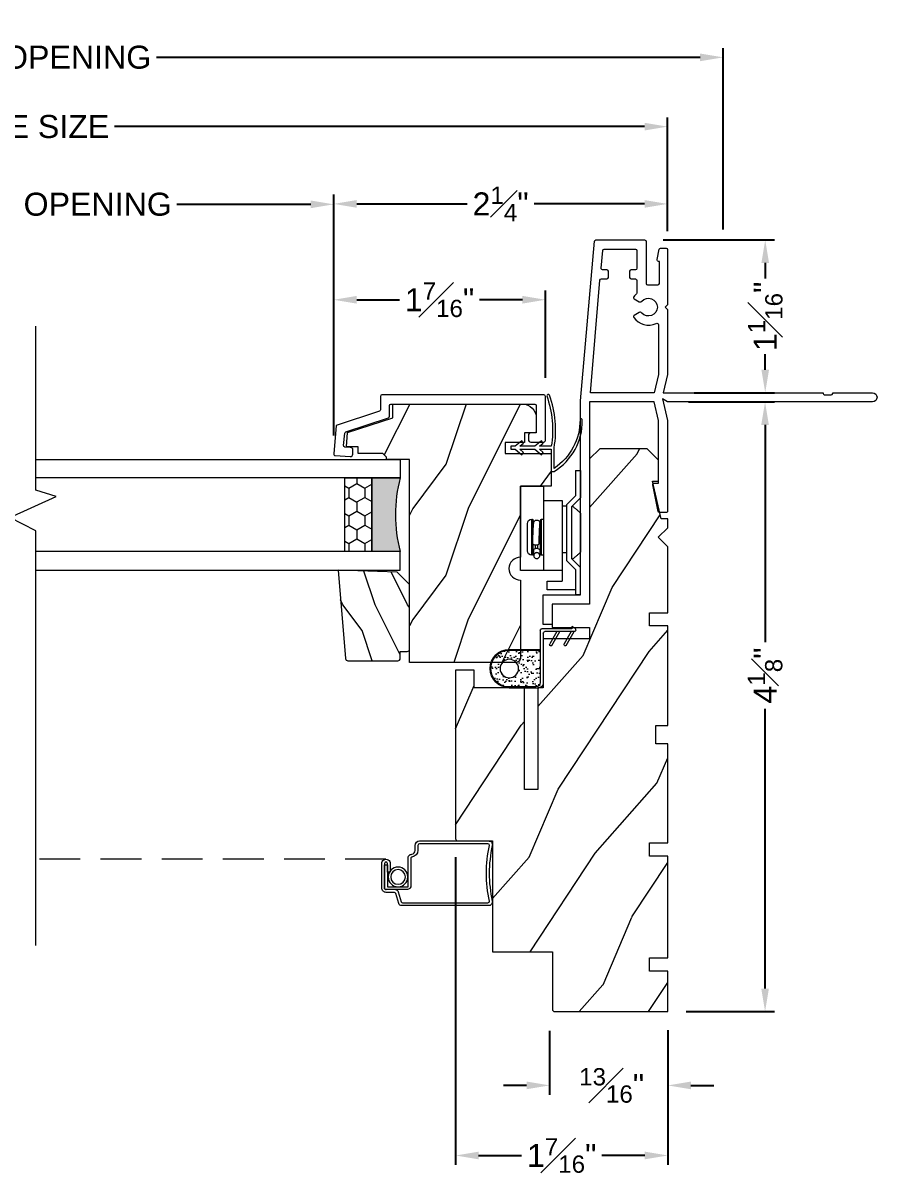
# Model space of a CAD drawing. Extents: x 73.7 to 85.4, y 3 to 19.6.
# Drawn here: x 79.63 to 85.42, y 3 to 10.79 of the extents above; entities that cross this region are included whole.
import ezdxf

# ---------------------------------------------------------------- set-up
doc = ezdxf.new("R2010")
doc.units = 0
doc.header["$MEASUREMENT"] = 0
doc.linetypes.add('DASHED', pattern=[0.4144736842105268, 0.2763157894736845, -0.1381578947368423])
doc.layers.get('0').update_dxf_attribs({"linetype": 'CONTINUOUS'})
doc.layers.get('DEFPOINTS').update_dxf_attribs({"linetype": 'CONTINUOUS'})
doc.layers.add('DIM', color=7, linetype='CONTINUOUS', lineweight=13)
doc.layers.add('PRODUCTS', color=7, linetype='CONTINUOUS', lineweight=13)
doc.styles.get("Standard").update_dxf_attribs({"font": 'arial.ttf'})
doc.dimstyles.get("Standard").update_dxf_attribs({"dimscale": 0, "dimtxt": 0.156, "dimasz": 0.156, "dimexe": 0.063, "dimexo": 0.125, "dimgap": 0.05, "dimtad": 0, "dimdec": 4, "dimzin": 0, "dimdsep": 46, "dimlunit": 4, "dimtxsty": 'Standard', "dimcen": 0.09, "dimclrd": 256, "dimclre": 256, "dimclrt": 256, "dimadec": 0, "dimazin": 0, "dimtfac": 0.75, "dimtdec": 4, "dimtix": 1, "dimtofl": 0, "dimtmove": 0, "dimatfit": 1, "dimfxl": 1, "dimfrac": 1, "dimtolj": 1, "dimtzin": 5, "dimarcsym": 0})

# ---------------------------------------------------------------- blocks, each defined once
blk = doc.blocks.new('*D21')
at = {"layer": 'DEFPOINTS', "color": 0, "ltscale": 2, "transparency": 16777216}
for p in [(75.12571604036548, 10.08837962619463), (75.12571604036548, 9.255973977716149), (84.00089860028625, 9.255973977716142)]:
    blk.add_point(p, dxfattribs=at)
at = {"layer": 'DIM', "lineweight": -2, "ltscale": 2, "transparency": 16777216}
for p, q in [((75.12571604036548, 9.380973977716149), (75.12571604036548, 10.15137962619463)), ((84.00089860028625, 9.380973977716142), (84.00089860028625, 10.15137962619463)), ((75.28171604036548, 10.08837962619463), (78.87424879895379, 10.08837962619463)), ((83.84489860028624, 10.08837962619463), (80.25236339649813, 10.08837962619463))]:
    blk.add_line(p, q, dxfattribs=at)
at = {"layer": 'DIM', "ltscale": 2, "transparency": 16777216}
for points in [[(75.28171604036548, 10.11437962619463), (75.28171604036548, 10.06237962619463), (75.12571604036548, 10.08837962619463)], [(83.84489860028624, 10.11437962619463), (83.84489860028624, 10.06237962619463), (84.00089860028625, 10.08837962619463)]]:
    blk.add_solid(points, dxfattribs=at)
at = {"layer": 'DIM', "ltscale": 2, "transparency": 16777216, "insert": (79.56330609772596, 10.08837962619463), "char_height": 0.156, "attachment_point": 5}
blk.add_mtext('\\A1;FRAME SIZE', dxfattribs=at)
blk = doc.blocks.new('*D22')
at = {"layer": 'DEFPOINTS', "color": 0, "ltscale": 2, "transparency": 16777216}
for p in [(84.37787494626448, 10.55790209329296), (74.75069482612932, 9.256766122379279), (84.37787494626448, 9.26621714409725)]:
    blk.add_point(p, dxfattribs=at)
at = {"layer": 'DIM', "lineweight": -2, "ltscale": 2, "transparency": 16777216}
for p, q in [((74.75069482612932, 9.381766122379279), (74.75069482612932, 10.62090209329296)), ((84.37787494626448, 9.39121714409725), (84.37787494626448, 10.62090209329296)), ((74.90669482612932, 10.55790209329296), (78.59028958576859, 10.55790209329296)), ((84.22187494626448, 10.55790209329296), (80.53632505643706, 10.55790209329296))]:
    blk.add_line(p, q, dxfattribs=at)
at = {"layer": 'DIM', "ltscale": 2, "transparency": 16777216}
for points in [[(74.90669482612932, 10.58390209329296), (74.90669482612932, 10.53190209329296), (74.75069482612932, 10.55790209329296)], [(84.22187494626448, 10.58390209329296), (84.22187494626448, 10.53190209329296), (84.37787494626448, 10.55790209329296)]]:
    blk.add_solid(points, dxfattribs=at)
at = {"layer": 'DIM', "ltscale": 2, "transparency": 16777216, "insert": (79.56330732110283, 10.55790209329296), "char_height": 0.156, "attachment_point": 5}
blk.add_mtext('\\A1;ROUGH OPENING', dxfattribs=at)
blk = doc.blocks.new('*D23')
at = {"layer": 'DEFPOINTS', "color": 0, "ltscale": 2, "transparency": 16777216}
for p in [(81.73815173404314, 9.565114196197538), (84.00089860028625, 9.255973977716142), (81.73815173404314, 7.871470882567888)]:
    blk.add_point(p, dxfattribs=at)
at = {"layer": 'DIM', "lineweight": -2, "ltscale": 2, "transparency": 16777216}
for p, q in [((81.73815173404314, 7.996470882567888), (81.73815173404314, 9.628114196197538)), ((84.00089860028625, 9.380973977716142), (84.00089860028625, 9.628114196197538)), ((81.89415173404315, 9.565114196197538), (82.64312066511832, 9.565114196197538)), ((83.84489860028624, 9.565114196197538), (83.09592966921107, 9.565114196197538))]:
    blk.add_line(p, q, dxfattribs=at)
at = {"layer": 'DIM', "ltscale": 2, "transparency": 16777216}
for points in [[(81.89415173404315, 9.591114196197537), (81.89415173404315, 9.539114196197538), (81.73815173404314, 9.565114196197538)], [(83.84489860028624, 9.591114196197537), (83.84489860028624, 9.539114196197538), (84.00089860028625, 9.565114196197538)]]:
    blk.add_solid(points, dxfattribs=at)
at = {"layer": 'DIM', "ltscale": 2, "transparency": 16777216, "insert": (82.8695251671647, 9.565114196197538), "char_height": 0.156, "attachment_point": 5}
blk.add_mtext('\\A1;2{\\H0.750000x;\\S1#4;}"', dxfattribs=at)
blk = doc.blocks.new('*D24')
at = {"layer": 'DEFPOINTS', "color": 0, "ltscale": 2, "transparency": 16777216}
for p in [(82.56461345929554, 5.265973275823745), (84.00289833325789, 4.094475930841078), (82.56461345929554, 3.119558154093692)]:
    blk.add_point(p, dxfattribs=at)
at = {"layer": 'DIM', "lineweight": -2, "ltscale": 2, "transparency": 16777216}
for p, q in [((82.56461345929554, 5.140973275823745), (82.56461345929554, 3.056558154093692)), ((84.00289833325789, 3.969475930841078), (84.00289833325789, 3.056558154093692)), ((82.72061345929555, 3.119558154093692), (83.01191346790019, 3.119558154093692)), ((83.84689833325788, 3.119558154093692), (83.55559832465325, 3.119558154093692))]:
    blk.add_line(p, q, dxfattribs=at)
at = {"layer": 'DIM', "ltscale": 2, "transparency": 16777216}
for points in [[(82.72061345929555, 3.145558154093692), (82.72061345929555, 3.093558154093692), (82.56461345929554, 3.119558154093692)], [(83.84689833325788, 3.145558154093692), (83.84689833325788, 3.093558154093692), (84.00289833325789, 3.119558154093692)]]:
    blk.add_solid(points, dxfattribs=at)
at = {"layer": 'DIM', "ltscale": 2, "transparency": 16777216, "insert": (83.28375589627672, 3.119558154093692), "char_height": 0.156, "attachment_point": 5}
blk.add_mtext('\\A1;1{\\H0.750000x;\\S7#16;}"', dxfattribs=at)
blk = doc.blocks.new('*D25')
at = {"layer": 'DEFPOINTS', "color": 0, "ltscale": 2, "transparency": 16777216}
for p in [(83.20190079522781, 4.089500531852762), (84.00289833325789, 4.094475930841078), (84.00289833325789, 3.5941982558591)]:
    blk.add_point(p, dxfattribs=at)
at = {"layer": 'DIM', "lineweight": -2, "ltscale": 2, "transparency": 16777216}
for p, q in [((83.20190079522781, 3.964500531852762), (83.20190079522781, 3.5311982558591)), ((84.00289833325789, 3.969475930841078), (84.00289833325789, 3.5311982558591)), ((83.04590079522781, 3.5941982558591), (82.88990079522782, 3.5941982558591)), ((84.1588983332579, 3.5941982558591), (84.31489833325789, 3.5941982558591))]:
    blk.add_line(p, q, dxfattribs=at)
at = {"layer": 'DIM', "ltscale": 2, "transparency": 16777216}
for points in [[(83.04590079522781, 3.620198255859099), (83.04590079522781, 3.5681982558591), (83.20190079522781, 3.5941982558591)], [(84.1588983332579, 3.620198255859099), (84.1588983332579, 3.5681982558591), (84.00289833325789, 3.5941982558591)]]:
    blk.add_solid(points, dxfattribs=at)
at = {"layer": 'DIM', "ltscale": 2, "transparency": 16777216, "insert": (83.62239956424308, 3.5941982558591), "char_height": 0.156, "attachment_point": 5}
blk.add_mtext('\\A1;{\\H1x;{\\H0.750000x;\\S13#16;}"}', dxfattribs=at)
blk = doc.blocks.new('*D28')
at = {"layer": 'DEFPOINTS', "color": 0, "ltscale": 2, "transparency": 16777216}
for p in [(81.73815173404314, 9.562119259920888), (77.38846290660825, 7.871470882571561), (81.73815173404314, 7.871470882567888)]:
    blk.add_point(p, dxfattribs=at)
at = {"layer": 'DIM', "lineweight": -2, "ltscale": 2, "transparency": 16777216}
for p, q in [((77.38846290660825, 7.996470882571561), (77.38846290660825, 9.625119259920888)), ((81.73815173404314, 7.996470882567888), (81.73815173404314, 9.625119259920888)), ((77.54446290660826, 9.562119259920888), (78.45078344583729, 9.562119259920888)), ((81.58215173404314, 9.562119259920888), (80.6758311948141, 9.562119259920888))]:
    blk.add_line(p, q, dxfattribs=at)
at = {"layer": 'DIM', "ltscale": 2, "transparency": 16777216}
for points in [[(77.54446290660826, 9.588119259920887), (77.54446290660826, 9.536119259920888), (77.38846290660825, 9.562119259920888)], [(81.58215173404314, 9.588119259920887), (81.58215173404314, 9.536119259920888), (81.73815173404314, 9.562119259920888)]]:
    blk.add_solid(points, dxfattribs=at)
at = {"layer": 'DIM', "ltscale": 2, "transparency": 16777216, "insert": (79.56330732032569, 9.562119259920888), "char_height": 0.156, "attachment_point": 5}
blk.add_mtext('\\A1;DAYLIGHT OPENING', dxfattribs=at)
blk = doc.blocks.new('*D29')
at = {"layer": 'DEFPOINTS', "color": 0, "ltscale": 2, "transparency": 16777216}
for p in [(81.73815173404314, 8.915851743880832), (83.17317345155662, 8.261485854132655), (81.73815173404314, 7.871470882567888)]:
    blk.add_point(p, dxfattribs=at)
at = {"layer": 'DIM', "lineweight": -2, "ltscale": 2, "transparency": 16777216}
for p, q in [((81.73815173404314, 7.996470882567888), (81.73815173404314, 8.978851743880833)), ((83.17317345155662, 8.386485854132655), (83.17317345155662, 8.978851743880833)), ((81.89415173404315, 8.915851743880832), (82.18382016442335, 8.915851743880832)), ((83.01717345155662, 8.915851743880832), (82.72750502117641, 8.915851743880832))]:
    blk.add_line(p, q, dxfattribs=at)
at = {"layer": 'DIM', "ltscale": 2, "transparency": 16777216}
for points in [[(81.89415173404315, 8.941851743880832), (81.89415173404315, 8.889851743880833), (81.73815173404314, 8.915851743880832)], [(83.01717345155662, 8.941851743880832), (83.01717345155662, 8.889851743880833), (83.17317345155662, 8.915851743880832)]]:
    blk.add_solid(points, dxfattribs=at)
at = {"layer": 'DIM', "ltscale": 2, "transparency": 16777216, "insert": (82.45566259279988, 8.915851743880832), "char_height": 0.156, "attachment_point": 5}
blk.add_mtext('\\A1;1{\\H0.750000x;\\S7#16;}"', dxfattribs=at)
blk = doc.blocks.new('*D30')
at = {"layer": 'DEFPOINTS', "color": 0, "ltscale": 2, "transparency": 16777216}
for p in [(84.01851210163498, 8.223973977716103), (84.00289833325789, 4.094475930841078), (84.6620755668509, 4.094475930841078)]:
    blk.add_point(p, dxfattribs=at)
at = {"layer": 'DIM', "lineweight": -2, "ltscale": 2, "transparency": 16777216}
for p, q in [((84.14351210163498, 8.223973977716103), (84.7250755668509, 8.223973977716103)), ((84.6620755668509, 8.067973977716102), (84.6620755668509, 6.597054525074578)), ((84.6620755668509, 4.250475930841078), (84.6620755668509, 6.144458344992723)), ((84.12789833325789, 4.094475930841078), (84.7250755668509, 4.094475930841078))]:
    blk.add_line(p, q, dxfattribs=at)
at = {"layer": 'DIM', "ltscale": 2, "transparency": 16777216}
for points in [[(84.6360755668509, 8.067973977716102), (84.6880755668509, 8.067973977716102), (84.6620755668509, 8.223973977716103)], [(84.6360755668509, 4.250475930841078), (84.6880755668509, 4.250475930841078), (84.6620755668509, 4.094475930841078)]]:
    blk.add_solid(points, dxfattribs=at)
at = {"layer": 'DIM', "ltscale": 2, "transparency": 16777216, "insert": (84.6620755668509, 6.370756435033664), "char_height": 0.156, "attachment_point": 5, "rotation": 90}
blk.add_mtext('\\A1;4{\\H0.750000x;\\S1#8;}"', dxfattribs=at)
blk = doc.blocks.new('*D32')
at = {"layer": 'DEFPOINTS', "color": 0, "transparency": 16777216}
for p in [(83.84589860028646, 9.320973977716026), (84.0562860025537, 8.285973977716058), (84.66315212358387, 8.285973977716058)]:
    blk.add_point(p, dxfattribs=at)
at = {"layer": 'DIM', "lineweight": -2, "transparency": 16777216}
for p, q in [((83.97089860028646, 9.320973977716026), (84.72615212358387, 9.320973977716024)), ((84.66315212358387, 9.164973977716024), (84.66315212358387, 9.058995464755604)), ((84.66315212358387, 8.441973977716058), (84.66315212358387, 8.547952490676476)), ((84.1812860025537, 8.285973977716058), (84.72615212358387, 8.285973977716058))]:
    blk.add_line(p, q, dxfattribs=at)
at = {"layer": 'DIM', "transparency": 16777216}
for points in [[(84.63715212358387, 9.164973977716024), (84.68915212358387, 9.164973977716024), (84.66315212358387, 9.320973977716024)], [(84.63715212358387, 8.441973977716058), (84.68915212358387, 8.441973977716058), (84.66315212358387, 8.285973977716058)]]:
    blk.add_solid(points, dxfattribs=at)
at = {"layer": 'DIM', "transparency": 16777216, "insert": (84.66315212358387, 8.803473977716054), "char_height": 0.156, "attachment_point": 5, "rotation": 90}
blk.add_mtext('\\A1;1{\\H0.750000x;\\S1#16;}"', dxfattribs=at)
blk = doc.blocks.new('3577- C-WC-Frame-Vert Profile BLOCK')
for points in [[(-0.4659999999996103, -1.244000000000199), (-0.4365037768262141, -1.369000000000028), (0, -1.369000000000028), (0, 0), (0.2539999999999623, 0), (0.2539999999999623, 0.1379999999999768), (0.3159999999999741, 0.1379999999999768), (0.3159999999999741, -0.06200000000001182), (0.06200000000001182, -0.06200000000001182), (0.06200000000001182, -1.375999999999976), (-0.0319718355377745, -2.456930070967076, -0.3871887601088884), (-0.04192848999576881, -2.466000000000008), (-0.3729999999997062, -2.465999999999951, -0.4142135623730951), (-0.3829999999996971, -2.45599999999996), (-0.3829999999996971, -2.171000000000276, 0.414213562373043), (-0.392999999999688, -2.161000000000286), (-0.4629999999996244, -2.161000000000286, 0.4142135623730951), (-0.4729999999996153, -2.171000000000276), (-0.4729999999996153, -2.32100000000014), (-0.4670029040022996, -2.32100000000014, -0.4740205020356507), (-0.4572018392470909, -2.332984724077789), (-0.4713768997028751, -2.402984724077726, -0.356833230770885), (-0.4811779644580838, -2.411000000000058), (-0.5179999999995175, -2.411000000000058, -0.4142135623730951), (-0.5279999999995084, -2.401000000000067), (-0.5279999999995084, -2.026000000000465), (-0.5129999999995221, -2.011000000000422), (-0.5279999999995084, -1.996000000000436), (-0.5279999999995084, -1.556990195135768, -0.04938898902105721), (-0.5278058067564189, -1.555029033784422), (-0.4992830953352154, -1.430999999999983), (-1.583999999998468, -1.430999999999983), (-1.583999999998468, -1.425999999999988, 0.4142135623731992), (-1.593999999998459, -1.415999999999997), (-1.637999999998442, -1.415999999999997, 0.4142135623730951), (-1.647999999998433, -1.425999999999988), (-1.647999999998433, -1.430999999999983), (-1.916999999998154, -1.430999999999983, -0.9999999999989393), (-1.916999999998154, -1.369000000000028), (-0.5275316216551005, -1.369000000000028), (-0.4928906055037032, -1.389000000000067), (-0.5279999999995084, -1.244000000000142), (-0.5279999999995084, -0.6290000000000191, -0.414213562373147), (-0.5179999999995175, -0.6190000000000282), (-0.4741896023439836, -0.6190000000000282, -0.3572261466048653), (-0.4643857804598497, -0.6270289402685876), (-0.4281757554825276, -0.8071333935417897, -0.4703402862644739), (-0.4379999999995334, -0.8190000000000168), (-0.4659999999996103, -0.8190000000000168)], [(-0.30239254687109, -1.955223660930926, 0.4406487575339165), (-0.2992133099846228, -1.940810139651376, 0.3662473251387003), (-0.4516818181813846, -1.900960797744915, -0.551932892222722), (-0.4659999999996103, -1.891941191002672), (-0.4659999999996103, -1.556990195135768, -0.04938898902115872), (-0.4658058067565207, -1.555029033784422), (-0.4379999999996471, -1.430999999999983), (-0.005407572093588442, -1.430999999999983), (-0.06958098088597353, -2.192930070967293, -0.3871887601088884), (-0.07953763534402469, -2.202000000000226), (-0.117024036853536, -2.202000000000226, 0.414213562373121), (-0.1270240368535269, -2.212000000000216), (-0.1270240368535269, -2.25400000000019, 0.4142135623731212), (-0.117024036853536, -2.264000000000181), (-0.0871974190214928, -2.264000000000181, -0.4417648538639267), (-0.07724076456349849, -2.27493007096723), (-0.08845020409148674, -2.394930070967121, -0.3871887601088884), (-0.09840685854948106, -2.404000000000053), (-0.3109999999997513, -2.404000000000053, -0.4142135623729389), (-0.3209999999997422, -2.394000000000062), (-0.3209999999997422, -2.274000000000171, -0.4142135623730951), (-0.3109999999997513, -2.264000000000181), (-0.2809999999997785, -2.264000000000181, 0.4142135623730951), (-0.2709999999997876, -2.25400000000019), (-0.2709999999997876, -2.212000000000216, 0.4142135623730951), (-0.2809999999997785, -2.202000000000226), (-0.3109999999997513, -2.202000000000226, -0.414213562373069), (-0.3209999999997422, -2.192000000000235), (-0.3209999999997422, -2.10938699101024, -0.2134217652832862), (-0.3176666666664119, -2.101933431085229, 0.05707814511781176), (-0.2992133099846228, -2.081189860349525, 0.4406487575335143), (-0.30239254687109, -2.066776339069975), (-0.3353603896929371, -2.047742346142115, 0.3563939586925249), (-0.3540883117542535, -2.050786181759179, -2.636887572711157), (-0.3540883117543103, -1.971213818241665, 0.3563939586924472), (-0.3353603896929371, -1.974257653858729)]]:
    blk.add_lwpolyline(points, format="xyb", close=True)
blk = doc.blocks.new('Sash-Profile-C-WC Narrow BLOCK')
at = {"ltscale": 2}
h = blk.add_hatch(dxfattribs=at)
h.set_pattern_fill('WOOD1', color=256, scale=0.75, style=0)
h.set_pattern_definition([(216.8699, (0.3, 0.75), (2.249999938368339, 1.500000092447488), [0.375, -3.375]), (206.5651, (0.75, 0.5249999999999999), (-0.7499993684556807, -0.7500009820472855), [0.8385255, -0.8385255]), (198.4349, (0.75, 0.15), (-1.500000325944721, -0.749998802417031), [0.474342, -1.8973665])])
edge = h.paths.add_edge_path()
edge.add_line((-0.375, -0.326000000000036), (-0.3749999999999716, -0.4822504272460861))
edge.add_line((-0.3749999999999716, -0.4822504272460861), (-0.3597188162640634, -0.4822504272460861))
edge.add_line((-0.3597188162640634, -0.4822504272460861), (-0.3347188162640578, -0.5072504272460634))
edge.add_line((-0.3347188162640578, -0.5072504272460634), (-0.3347188162640578, -0.6739999999999924))
edge.add_line((-0.3347188162640578, -0.6739999999999924), (-0.2899999999999636, -0.6739999999999924))
edge.add_line((-0.2899999999999636, -0.6739999999999924), (-0.2899999999999636, -0.7537784979566737))
edge.add_line((-0.2899999999999636, -0.7537784979566737), (-0.1938173452905971, -0.7463158852398095))
edge.add_line((-0.1938173452905971, -0.7463158852398095), (-0.09399999999996567, -0.4390000000000072))
edge.add_line((-0.09399999999996567, -0.4390000000000072), (2.842170943040401e-14, -0.4390000000000072))
edge.add_line((2.842170943040401e-14, -0.4390000000000072), (0, 0.4390000000000072))
edge.add_arc((-0.09399999999999673, 0.4390000000000045), 0.09399999999999673, 1.624113028832491e-12, 89.9999999999984)
edge.add_line((-0.09399999999999409, 0.5330000000000013), (-0.1949999999999648, 0.5330000000000013))
edge.add_line((-0.1949999999999648, 0.5330000000000013), (-0.1949999999999648, 0.4529999999999887))
edge.add_line((-0.1949999999999648, 0.4529999999999887), (-0.2609999999999673, 0.4529999999999887))
edge.add_line((-0.2609999999999673, 0.4529999999999887), (-0.2609999999999673, 0.3229999999999933))
edge.add_line((-0.2609999999999673, 0.3229999999999933), (-0.3359999999999559, 0.3229999999999933))
edge.add_line((-0.3359999999999559, 0.3229999999999933), (-0.3359999999999559, 0.6350000000000051))
edge.add_line((-0.3359999999999559, 0.6350000000000051), (-0.5569999999999595, 0.6350000000000051))
edge.add_line((-0.5569999999999595, 0.6350000000000051), (-0.5569999999999595, 0.4260000000000019))
edge.add_line((-0.5569999999999595, 0.4260000000000019), (-1.037000000000035, 0.4260000000000019))
edge.add_arc((-1.115000000000038, 0.4260000000000019), 0.07800000000000296, -180, 0, ccw=False)
edge.add_line((-1.19300000000004, 0.4260000000000019), (-1.717999999999989, 0.4260000000000304))
edge.add_arc((-1.717999999999995, 0.3940000000000249), 0.03200000000000541, 89.99999999999046, 180.0000000000094)
edge.add_line((-1.75, 0.3940000000000197), (-1.749999999999972, -0.3260000000000076))
edge.add_line((-1.749999999999972, -0.3260000000000076), (-0.375, -0.326000000000036))
at = {"linetype": 'Continuous'}
blk.add_lwpolyline([(-0.375, -0.326000000000036), (-0.3749999999999716, -0.4822504272460861), (-0.3597188162640634, -0.4822504272460861), (-0.3347188162640578, -0.5072504272460634), (-0.3347188162640578, -0.6739999999999924), (-0.2899999999999636, -0.6739999999999924), (-0.2899999999999636, -0.7537784979566737), (-0.1938173452905971, -0.7463158852398095), (-0.09399999999996567, -0.4390000000000072), (2.842170943040401e-14, -0.4390000000000072), (0, 0.4390000000000072, 0.4142135623730786), (-0.09399999999999409, 0.5330000000000013), (-0.1949999999999648, 0.5330000000000013), (-0.1949999999999648, 0.4529999999999887), (-0.2609999999999673, 0.4529999999999887), (-0.2609999999999673, 0.3229999999999933), (-0.3359999999999559, 0.3229999999999933), (-0.3359999999999559, 0.6350000000000051), (-0.5569999999999595, 0.6350000000000051), (-0.5569999999999595, 0.4260000000000019), (-1.037000000000035, 0.4260000000000019, -1), (-1.19300000000004, 0.4260000000000019), (-1.717999999999989, 0.4260000000000304, 0.4142135623731917), (-1.75, 0.3940000000000197), (-1.749999999999972, -0.3260000000000076)], format="xyb", close=True, dxfattribs=at)
blk = doc.blocks.new('3566-Sash-Narrow BLOCK')
blk.add_lwpolyline([(-0.1452602907973528, -0.8588859472698935), (-0.1443570350916161, -0.8588072347461875), (-0.3381236048428207, -0.8756926589046614, -0.4203264625170721), (-0.3489816609256025, -0.8664506203914115), (-0.3562143223697944, -0.7630187429303845, -0.4348123749609328), (-0.3402866417665109, -0.745938396628155), (-0.3102762109102741, -0.745938396628155, -0.3939104756149421), (-0.2943485303069906, -0.7607911990779002), (-0.2916685941539754, -0.7991160715913601, 0.4203264625170764), (-0.2808105380711936, -0.8083581101046136), (-0.1972215707850182, -0.800266544044927, 0.2965835828286902), (-0.188713746331473, -0.7934825905182947), (-0.09255150775646825, -0.5042889654842106, -0.3230253044241456), (-0.08308218158319391, -0.497458582901853), (-0.00997910898499299, -0.4974585829018565, 0.4142135623731037), (0, -0.4874794739168635), (0, 0.4874794739168635, 0.4142135623730951), (-0.00997910898499299, 0.497458582901853), (-0.1856114271208753, 0.497458582901853, 0.4142135623730993), (-0.1955905361058399, 0.4874794739168635), (-0.1955905361058399, 0.4605358796573853, -0.4142135623731004), (-0.2115571104818343, 0.4445693052813979), (-0.2414944374368133, 0.4445693052813979, -0.4142135623730869), (-0.2574610118128078, 0.4605358796573853), (-0.2574610118128078, 0.5493499496238137, -0.4142135623731037), (-0.2474819028278148, 0.5593290586088031), (0.0518913667219465, 0.5593290586088031, -0.4142135623730951), (0.06187047570693949, 0.5493499496238137), (0.06187047570693949, -0.5493499496238137, -0.4142135623730951), (0.0518913667219465, -0.5593290586088031), (-0.03845600471200328, -0.5593290586088031, 0.328454825572407), (-0.04798532591232174, -0.5663459634152588)], format="xyb", close=True)
blk = doc.blocks.new('C-WC-Sash WS BLOCK')
at = {"linetype": 'Continuous'}
blk.add_lwpolyline([(0.1695594787597656, 0), (0.1695594787597656, -0.08043418959009063), (0.1910781860351562, -0.05503368377685458), (0.2069091796875, -0.06725406646728516), (0.1695613861083984, -0.1113424301147452), (0.1695613861083984, -0.2140903472900391), (0.1910781860351562, -0.1886920928955078), (0.2069091796875, -0.2009124755859375), (0.1695613861083984, -0.2450008392333984), (0.1695613861083984, -0.2750015258789062), (0.1495609283447266, -0.2750015258789062), (0.1495609283447266, -0.2450008392333984), (0.112213134765625, -0.2009124755859375), (0.1280441284179688, -0.1886920928955078), (0.1495609283447266, -0.21409034729004), (0.1495609283447266, -0.1113424301147479), (0.112213134765625, -0.06725406646728427), (0.1280441284179688, -0.05503368377685458), (0.1495609283447266, -0.0804319381713885), (0.1495609283447266, -8.881784197001252e-16), (0, 0), (0, 0.01899909973144531, -0.2689186551245049), (0.3458986282348633, 0.2095889474290482, -0.8383699535702687), (0.3513813018798828, 0.1949071313279731, 0.2502957280725493), (0.02000045776367188, 0.01899909973144531), (0.158787727355957, 0.01899909973144531, -0.1315983022414413), (0.5167245864868164, -0.01290893554687411, -0.6866385704411319), (0.5112552642822266, -0.03154945373535156, 0.1242058799348433)], format="xyb", close=True, dxfattribs=at)
blk = doc.blocks.new('Weather Strip-Casement Frame-Vert BLOCK')
h = blk.add_hatch()
h.set_pattern_fill('AR-SAND', color=256, scale=0.03, style=0)
h.set_pattern_definition([(37.50000000000001, (-277.8777295655356, 6.981486637016759), (-0.001889800743288245, 0.05780471307039476), [0, -0.0456, 0, -0.051, 0, -0.04875]), (7.499999999999999, (-277.8777295655356, 6.981486637016759), (0.05309330115803181, 0.0846643819568922), [0, -0.0246, 0, -0.0411, 0, -0.01575]), (327.5, (-277.9146295655356, 6.981486637016759), (0.09342425585254485, 0.0001697716061089483), [0, -0.015, 0, -0.054, 0, -0.0705]), (317.5, (-277.9146295655356, 6.981486637016759), (0.0901837981371688, 0.02633026694802748), [0, -0.0075, 0, -0.03539999999999999, 0, -0.0405])])
h.paths.add_polyline_path([(-0.02000052981611045, 0.3349997537410001, 0.4142135623730949), (-0.05000186221292324, 0.3650010861378129), (-0.2300041855963204, 0.3650010861329958, 1), (-0.2300041855930307, 0.1150001854227881), (-0.02000052982094759, 0.1150001854373413)])
h.paths.add_polyline_path([(-0.2925041855929749, 0.2400006357778919, -1), (-0.1675041855929749, 0.2400006357778919, -1)], flags=16)
at = {"linetype": 'Continuous'}
for p, q in [((-0.05000132455239736, 0.3650010861329953), (-0.230002278230188, 0.3650010861329953)), ((-0.2300003708746772, 0.3699983575549828), (-0.03000079473144979, 0.3699983575549828)), ((-0.02000052982094758, -0.02000052982097422), (-0.02000052982094758, 0.3350002914015366)), ((0, -8.881784197001252e-16), (0, 0.3400013775345307)), ((-0.230002278230188, 0.1150001854373413), (-0.02000052982094758, 0.1150001854373413)), ((-0.2300003708746772, 0.1099990993043445), (-0.02000052982094758, 0.1099990993043445)), ((0.04812448673595782, 0.0854914884260598), (0.04958933576347135, 0.08622772765082587)), ((0.05877706722901621, 0.08348685779075105), (0.1131462358869157, -0.010000264910488)), ((0.1447225062651682, 0.08466369613707503), (0.146250298024313, 0.08557159735725328)), ((0.1558729065449143, 0.0830691469352498), (0.2099998410537296, -0.010000264910488)), ((0.09260210974713345, -0.010000264910488), (0.04437844052495166, 0.07292201565091005)), ((0.1894557149139473, -0.010000264910488), (0.1415353152170269, 0.07239940024265756)), ((0.1938502619964879, -0.03000079473146045), (-0.01000026491044537, -0.03000079473146045)), ((0.2099998410537296, -0.010000264910488), (0.01000026491050221, -0.010000264910488)), ((0.2200001059642318, -0.03000079473146045), (0.1938502619964879, -0.04478089253641304)), ((0.1938502619964879, -0.04478089253641304), (0.1938502619964879, -0.03000079473146045)), ((0.2200001059642318, -0.02000052982097422), (0.2200001059642318, -0.03000079473146045))]:
    blk.add_line(p, q, dxfattribs=at)
blk.add_circle((-0.2300041855929749, 0.2400006357778919), 0.0625)
for centre, radius, start, end in [((-0.2300003708746772, 0.2399987284296632), 0.129999629125319, 90, 270), ((-0.2300041855929749, 0.2400006357778919), 0.1250004503551038, 89.99999999666495, 270.0008742675488), ((-0.05000186221292324, 0.3349997537410001), 0.03000133239681281, 0.001026810377740836, 89.99897318962074), ((-0.0300013324590509, 0.3399989323566128), 0.0300013325586931, 0.004669738411206273, 89.99897306156967), ((0.0521579947732107, 0.077446444426295), 0.008999551102398041, 116.6276099089377, 210.1814022692647), ((0.05272367277166268, 0.07996477367681276), 0.007003474920470402, 30.19239483999417, 116.5859789642918), ((0.1493146305234063, 0.07692403065390341), 0.00899944592708047, 120.6816456020791, 210.1832767663523), ((0.1498208065897302, 0.07954917223716684), 0.007001295290346456, 30.18280166815399, 120.66238333239), ((0.009999358653203672, -9.062573118612249e-07), 0.009999358694243463, 179.9948071950625, 270.0051928049315), ((-0.01000117116780075, -0.02000143607828697), 0.009999358694243463, 179.9948071950625, 270.0051928049315), ((0.2100007473110281, -0.01999962356366325), 0.009999358694242573, 359.9948071950623, 90.00519280493148)]:
    blk.add_arc(centre, radius, start, end, dxfattribs=at)
blk = doc.blocks.new('Screen-Frame Aluminum BLOCK')
blk.add_lwpolyline([(0.1086269361397569, -0.630270928801167, 0.333390721706602), (0.09435402392884384, -0.6111084533489475), (0.026136456105462, -0.5907202733011445, -0.3343656451637382), (0.01900000000000546, -0.5811390355750348), (0.01900000000000546, -0.003000000000042746, -0.3796156333285436), (0.03000000000000114, 0.007999999999981355, 0.1096236335789763), (0.4080000000000155, 0.007999999999981355, -0.3819406603298541), (0.4190000000000111, -0.003000000000014325), (0.4190000000000111, -0.4664841322398274, -0.3793587876943186), (0.4080000000000155, -0.4774841322398515), (0.3749778618868618, -0.4774841322398515, 0.3879487536236223), (0.3292287432446983, -0.5186501202151987, -0.450039698228427), (0.3222279288151242, -0.5244841322398486), (0.1376269361397533, -0.5244841322398486, 0.428927624524485), (0.1086269361397569, -0.5534841322398449), (0.1086269361397569, -0.6944841322398361, 0.4649657458081206), (0.1176269361397715, -0.7034841322398222), (0.2768601893226048, -0.7034841322398222), (0.2768601893226048, -0.6844841322398452), (0.1276269361397624, -0.6844841322398452), (0.1276269361397624, -0.5434841322398256), (0.3180000000000121, -0.5434841322398256, 0.4500136066845264), (0.3480000000000132, -0.5184841322398483, -0.3297948542621193), (0.3740000000000236, -0.4964841322398286), (0.4080000000000155, -0.4964841322398286, 0.414213562373095), (0.4380000000000166, -0.4664841322398274), (0.4380000000000166, -2.208886081689343e-05, 0.500619868924907), (0.4070486091093528, 0.02696364646840266, -0.1115300309248687), (0.0309559130529351, 0.02698476663633187, 0.4975730943278163), (0, 0), (0, -0.5875874011301505, 0.3314939011365562), (0.01427291221020255, -0.6067498765821426), (0.08249048003466442, -0.6271380566331004, -0.331493901136544), (0.08962693613975148, -0.6367192943590965), (0.0896269361397799, -0.6924841322398549, 0.414213562373095), (0.1196269361397526, -0.7224841322398561), (0.2842279288151133, -0.7224841322398277, 1.054015662654757), (0.2842279288151133, -0.6654841322398397), (0.2262626903878697, -0.6654841322398397), (0.2262626903878697, -0.6844841322398452), (0.285227928815118, -0.6844841322398452, -1.067592559345529), (0.285227928815118, -0.7034841322398222), (0.1186269361397763, -0.7034841322398506, -0.4292392643948575), (0.1086269361397569, -0.6924841322398265)], format="xyb")
at = {"ltscale": 2}
blk.add_circle((0.194261323917658, -0.6122554400368161), 0.06663438777788927, dxfattribs=at)
blk.add_circle((0.194261323917658, -0.6122554400368161), 0.049809)
blk = doc.blocks.new('Frame-4.125 Contemporary Profiles-C-WC Jamb  BLOCK')
at = {"ltscale": 2}
h = blk.add_hatch(dxfattribs=at)
h.set_pattern_fill('WOOD1', color=256, angle=30)
h.set_pattern_definition([(246.8699, (-380.4343409115642, 7.924486547958937), (1.598076078555546, 3.232050873230267), [0.5, -4.5]), (236.5651, (-379.7647256692936, 7.964678926823606), (-0.366024019841683, -1.366026116725422), [1.118034, -1.118034]), (228.4349, (-379.5147256692936, 7.531666224931385), (-1.232051982326068, -1.86602423823122), [0.6324559999999996, -2.529821999999998])])
h.paths.add_polyline_path([(0.3512851409912514, 1.25699752807617), (0.4412851409912264, 1.25699752807617), (0.4412851409912264, 0.5669975280761719), (0.7832851409912678, 0.5669975280761719), (0.7832851409912678, 0.4469985961914062), (0.9082851409912109, 0.4469985961914062), (0.9082851409912109, 0.6049995422363281), (0.9082851409912109, 1.589000701904119, 0.41412871271231), (0.892281665066605, 1.604999542236328), (0.6590003967285156, 1.604999542236328), (0.6590003967285156, 2.354999542236328), (0.2520008087158772, 2.354999542236328), (0.2520008087158772, 2.744502961214154, 0.4142310210248008), (0.2360010147094158, 2.760498046875), (-0.5299997329711346, 2.760498046875), (-0.5299997329711346, 2.486638069152832), (-0.4049997329711914, 2.486638069152832), (-0.4049997329711914, 2.441637992858887), (-0.4049997329711914, 2.396637916564941), (-0.5299997329711346, 2.396637916564941), (-0.5299997329711346, 1.707356452941895), (-0.4049997329711914, 1.707356452941895), (-0.4049997329711914, 1.662356376647949), (-0.4049997329711914, 1.617356300354004), (-0.5299997329711346, 1.617356300354004), (-0.5299997329711346, 0.9469980468750236), (-0.4479997329711409, 0.9469980468750236), (-0.4479997329711409, 0.8219980468750236), (-0.5299997329711346, 0.8219980468750236), (-0.5299997329711346, 0.1487940087280322), (-0.4049997329711914, 0.1487940087280322), (-0.4049997329711914, 0.1037920087280213), (-0.4049997329711914, 0.05879400872800034), (-0.5299997329711346, 0.05879400872800034), (-0.5299997329711346, -0.3870010375976562), (-0.4650001525878906, -0.4520015716552734), (-0.5299997329711346, -0.5170021057128906), (-0.5299997329711346, -0.5760078430175781), (-0.4840002059936523, -0.5760078430175781), (-0.4259977340698242, -0.8310070037841797), (-0.4659976959228516, -0.8310070037841797), (-0.4659976959228516, -0.975006103515625), (-0.3890018463134766, -1.052001953125), (-0.06899999999995998, -1.052001953125), (0, -0.98300195312504), (0, 0), (0.2539997100830078, 0), (0.2539997100830078, 0.1579971313476562), (0.001285552978515625, 0.1579971313476562), (0.001285552978515625, 0.2360000610351562), (0.3142852783203125, 0.2360000610351562), (0.3142852783203125, 0.5669975280761719), (0.3512851409912514, 0.5669975280761719)])
blk.add_lwpolyline([(0.2520008087158772, 2.354999542236328), (0.2520008087158772, 2.744499206542969, 0.4142997689483557), (0.2360010147095295, 2.760498046875), (-0.5299997329711346, 2.760498046875), (-0.5299997329711346, 2.760498046875), (-0.5299997329711346, 2.760498046875), (-0.5299997329711346, 2.760498046875), (-0.5299997329711346, 2.760498046875), (-0.5299997329711346, 2.486638069152832), (-0.4049997329711914, 2.486638069152832), (-0.4049997329711914, 2.441637992858887), (-0.4049997329711914, 2.396637916564941), (-0.5299997329711346, 2.396637916564941), (-0.5299997329711346, 1.707356452941895), (-0.4049997329711914, 1.707356452941895), (-0.4049997329711914, 1.662356376647949), (-0.4049997329711914, 1.617356300354004), (-0.5299997329711346, 1.617356300354004), (-0.5299997329711346, 0.9469980468750236), (-0.4479997329711409, 0.9469980468750236), (-0.4479997329711409, 0.8219980468750236), (-0.5299997329711346, 0.8219980468750236), (-0.5299997329711346, 0.1487940087280322), (-0.4049997329711914, 0.1487940087280322), (-0.4049997329711914, 0.1037920087280213), (-0.4049997329711914, 0.05879400872800034), (-0.5299997329711346, 0.05879400872800034), (-0.5299997329711346, -0.3870010375976562), (-0.4650001525878906, -0.4520015716552734), (-0.5299997329711346, -0.5170021057128906), (-0.5299997329711346, -0.5760078430175781), (-0.4840002059936523, -0.5760078430175781), (-0.4259977340698242, -0.8310070037841797), (-0.4659976959228516, -0.8310070037841797), (-0.4659976959228516, -0.975006103515625), (-0.3890018463134766, -1.052001953125), (-0.06899999999995998, -1.052001953125), (0, -0.98300195312504), (0, 0), (0.2539997100830078, 0), (0.2539997100830078, 0.1579971313476562), (0.001285552978515625, 0.1579971313476562), (0.001285552978515625, 0.2360000610351562), (0.3142852783203125, 0.2360000610351562), (0.3142852783203125, 0.5669975280761719), (0.3512851409912514, 0.5669975280761719), (0.3512851409912514, 1.25699752807617), (0.4412851409912264, 1.25699752807617), (0.4412851409912264, 0.5669975280761719), (0.7832851409912678, 0.5669975280761719), (0.7832851409912678, 0.4469985961914062), (0.9082851409912109, 0.4469985961914062), (0.9082851409912109, 0.6049995422363281), (0.9082851409912109, 1.589000701904297, 0.4141287127112057), (0.8922816650664913, 1.604999542236328), (0.6590003967285156, 1.604999542236328), (0.6590003967285156, 2.354999542236328), (0.2520008087158772, 2.354999542236328)], format="xyb")
blk = doc.blocks.new('FRCH CSMT ADJ STUD')
at = {"ltscale": 2}
for p, q in [((-0.733877711198204, 0.3930453482698653), (-0.7338777111982039, 0.4279971932046322)), ((-0.7338777111982039, 0.4279971932046322), (-0.549622383823646, 0.4279971932046323)), ((-0.1813917844220327, 0.4279971932046323), (-0.4474660435608371, 0.4279971932046323)), ((0.1060185324658391, 0.4279971932046323), (-0.07923544415922379, 0.4279971932046323)), ((-0.5699591116182319, 0.1777073925338613), (-0.5699591116182319, 0.0209975056380208)), ((-4.295824567235318e-06, 0.02099750563800659), (-4.295824567179807e-06, 0.1777097104814089)), ((-0.5699591116182319, 0.0209975056380208), (-4.295824567235318e-06, 0.02099750563800659))]:
    blk.add_line(p, q, dxfattribs=at)
at = {"linetype": 'Continuous', "lineweight": 15}
for p, q in [((-0.5641008938146683, 0.3930453482698653), (-0.733877711198204, 0.3930453482698653)), ((-0.5051782444725745, 0.3341212342024704), (-0.5641008938146683, 0.3930453482698653)), ((-0.549622383823646, 0.4279971932046323), (-0.4906997344815522, 0.3690754226968096)), ((-0.1381580935022271, 0.3690754226968096), (-0.07923544415922379, 0.4279971932046323)), ((-0.1236795835112048, 0.3341212342024704), (-0.0647569341682015, 0.3930453482698653)), ((0.1060185324658391, 0.3930453482698653), (-0.0647569341682015, 0.3930453482698653)), ((0.1060185324658391, 0.3930453482698653), (0.1060185324658391, 0.4279971932046323)), ((-0.5051782444725745, 0.3341212342024704), (-0.1236795835112048, 0.3341212342024704)), ((-0.4906997344815522, 0.3690754226968096), (-0.1381580935022271, 0.3690754226968096)), ((-0.449969843837664, 0.3341212342024704), (-0.449969843837664, 0.3025441148076737)), ((-0.1318442515258198, 0.3025441148076737), (-0.1318442515258198, 0.3341212342024704)), ((-0.09589317145042742, 0.3025441148076737), (-0.6422143813645675, 0.3025441148076737)), ((-0.09589317145042742, 0.1777073925338613), (-0.09589317145042742, 0.3025441148076737)), ((-4.295824567179807e-06, 0.1777097104814089), (-0.5699591116182319, 0.1777073925338613)), ((-0.4673980162834255, 0.1633460605130352), (-0.2843036296472405, 0.1633460605130352)), ((-0.4604074715289812, 0.1563552228139855), (-0.2307093555528468, 0.1563552228139855)), ((-0.2843036296472405, 0.1633460605130352), (-0.2237185178528875, 0.1633460605130352)), ((-0.4673980162834255, 0.09943016491750711), (-0.2843036296472405, 0.09943016491750711)), ((-0.4673980162834255, 0.09743345230639022), (-0.4508809025565483, 0.09743345230639022)), ((-0.4604074715289812, 0.1064210026163295), (-0.3943214399260455, 0.1064210026163295)), ((-0.4508809025565483, 0.09743345230639022), (-0.2237185178528875, 0.09743345230639022)), ((-0.4224573352831271, 0.1393784784993244), (-0.3962050757964448, 0.1393784784993244)), ((-0.4224573352831271, 0.1233977469309906), (-0.3977131562724594, 0.1233977469309906)), ((-0.3125859974662148, 0.1064210026163295), (-0.2307093555528468, 0.1064210026163295)), ((-0.2843036296472405, 0.09943016491750711), (-0.2237185178528875, 0.09943016491750711)), ((-0.4374376599308221, 0.06747104534018433), (-0.2536791671491869, 0.06747104534018433))]:
    blk.add_line(p, q, dxfattribs=at)
at = {"linetype": 'Continuous'}
for p, q in [((-0.7024286147629937, 0.3930453482698653), (-0.7024286147629937, 0.2023733760117921)), ((-0.6422143813646244, 0.2023733760117921), (-0.6422143813645675, 0.3025441148076737)), ((-0.5699591116182319, 0.3025441148076737), (-0.5699591116182319, 0.1777073925338613)), ((-0.7024286147629937, 0.2023733760117921), (-0.6422143813646244, 0.2023733760117921))]:
    blk.add_line(p, q, dxfattribs=at)
at = {"linetype": 'Continuous', "lineweight": 15}
for centre, radius, start, end in [((-0.4604073422925126, 0.1633461418857536), 0.00699081193098196, 180.000000000057, 269.9999999998371), ((-0.439434906500594, 0.1393776438364824), 0.01697768611802834, 1.302755197527456e-11, 90.00000000007164), ((-0.2516816717825918, 0.1393776438367098), 0.01697768611803184, 89.99999999996743, 140.2938827486387), ((-0.2307092359897638, 0.1633461418857536), 0.006990811930981073, 270.0000000001954, 0), ((-0.4604073422925126, 0.09943014708822773), 0.006990811930962446, 89.99999999998046, 179.9999999999707), ((-0.4374375316620558, 0.09743277225105373), 0.02996062256126509, 180.0000000000342, 270.0000000000196), ((-0.439434906500594, 0.1233986451374989), 0.01697768611806737, 270.0000000000456, 359.9999999999886), ((-0.2516816717825918, 0.1233986451374989), 0.01697768611807091, 237.7855435211641, 269.9999999999674), ((-0.2536790466202206, 0.09743277225105373), 0.02996062256126509, 270, 359.9999999999935), ((-0.2307092359897638, 0.09943014708822773), 0.006990811930962446, 5.862398388873555e-11, 89.99999999998697)]:
    blk.add_arc(centre, radius, start, end, dxfattribs=at)
for points in [[(-0.4474660435608371, 0.4279971932046323), (-0.4949726291625325, 0.3733477314883515)], [(-0.1338851988212468, 0.3733477314883515), (-0.1813917844220327, 0.4279971932046323)], [(-0.4673980162834255, 0.1777073925338613), (-0.4673980162834255, 0.1633460605130352)], [(-0.2237185178528875, 0.1633460605130352), (-0.2237185178528875, 0.1777073925338613)], [(-0.4673980162834255, 0.09943016491750711), (-0.4673980162834255, 0.09743345230639022)], [(-0.4224573352831271, 0.1393784784993244), (-0.4224573352831271, 0.1233977469309906)], [(-0.2237185178528875, 0.09743345230639022), (-0.2237185178528875, 0.09943016491750711)]]:
    blk.add_open_spline(points, degree=1, dxfattribs=at)
for points, knots in [([(-0.4695637581162941, 0.1106230046257082), (-0.4673300025706908, 0.1108514263907949), (-0.4628623550825637, 0.1113082838687518), (-0.4569197529518192, 0.1148423105591831), (-0.4524025476321754, 0.12004247581784), (-0.4498239102986759, 0.1265346156269374), (-0.4494716829759113, 0.133528701606096), (-0.4513871161353222, 0.1402517491405746), (-0.4553543516731793, 0.1459403484245598), (-0.4609236200067812, 0.1499582558326296), (-0.4674704429881444, 0.1518465240701374), (-0.4742550350475199, 0.1513985569758773), (-0.4805120750634728, 0.1486583329822082), (-0.4855368309736718, 0.143939167773155), (-0.4887628226497895, 0.1377721977844288), (-0.4898264079475325, 0.1308519813417064), (-0.4886071082565309, 0.1239614669639053), (-0.485242900025753, 0.117865785541639), (-0.4801132811163029, 0.1132982914132157), (-0.4745778342767721, 0.1109413506780896), (-0.4709573469663724, 0.1107114842368304), (-0.4695637581162941, 0.1106230046257082)], [0, 0, 0, 0, 0.05368781634054198, 0.1073789109435614, 0.1610586530363781, 0.214748121451623, 0.2684490220066147, 0.3221294816612404, 0.3758149245879846, 0.4295099712864265, 0.4831981792369858, 0.5368833922952438, 0.5905754291276971, 0.6442685009359376, 0.6979564744960814, 0.751642481388677, 0.8053364679971219, 0.8590276191957952, 0.9127063110869201, 0.9663991332685479, 1, 1, 1, 1]), ([(-0.4277924482631192, 0.1515673309540801), (-0.4367168247491122, 0.1515671977256119), (-0.4570978484399006, 0.1515668934653007), (-0.4650878939019663, 0.1515686737652544), (-0.4695792841967545, 0.151569674513425)], [0, 0, 0, 0, 0.4378767534096087, 0.9999999999999999, 0.9999999999999999, 0.9999999999999999, 0.9999999999999999]), ([(-0.4695786983075436, 0.1106230046257082), (-0.4650957592276086, 0.1106217077763034), (-0.4572171810387431, 0.110619428617369), (-0.4370594923394151, 0.110621927581164), (-0.4283716003811264, 0.1106230046257082)], [0, 0, 0, 0, 0.5690035654494866, 0.9999999999999999, 0.9999999999999999, 0.9999999999999999, 0.9999999999999999]), ([(-0.3903142462923483, 0.1036837252338358), (-0.3909404391088742, 0.1037564178700308), (-0.3921928039499676, 0.1039018007290764), (-0.3939892044637077, 0.1070156515265666), (-0.395465957432009, 0.1118909651322468), (-0.39646649836601, 0.1181858329923529), (-0.39687554127255, 0.1251387079964701), (-0.3966471050635505, 0.1319699235329921), (-0.3958072948672111, 0.1379450539986777), (-0.3944483255918954, 0.1422438117858604), (-0.3930098312512769, 0.1445004553197435), (-0.3920601759455735, 0.1443353802653604), (-0.3917350291804382, 0.1442788612109638)], [0, 0, 0, 0, 0.1050373923887375, 0.2100712970421437, 0.3151063941056925, 0.4201434843703979, 0.5251635917309068, 0.6302088822376245, 0.7352352740047806, 0.8402836991428156, 0.9453156970372283, 1, 1, 1, 1]), ([(-0.2502080627282908, 0.1514337480680155), (-0.2511998705877545, 0.1512658847934603), (-0.2531856706919484, 0.1509297885374821), (-0.2629583752432723, 0.1501102948359261), (-0.2775480759528932, 0.1491385458930239), (-0.2972564978118157, 0.1480871470835012), (-0.3204324645149086, 0.1470601227394894), (-0.3446859219675957, 0.1461075415256659), (-0.3689978548191561, 0.1452460622183338), (-0.3842062865697358, 0.1447943482314571), (-0.39177779913922, 0.1445694625767686)], [0, 0, 0, 0, 0.123720622526385, 0.2477137308903662, 0.3732382027048092, 0.5025470837725086, 0.6359285611940473, 0.7646533906780976, 0.8828327706483022, 1, 1, 1, 1]), ([(-0.390601332319477, 0.1036415411647198), (-0.3829708103740472, 0.1038679374994302), (-0.3676497056185895, 0.1043225121650124), (-0.3431929036542556, 0.1051889052980499), (-0.3188329397763141, 0.1061457917250976), (-0.2955879207748353, 0.1071779420985735), (-0.2758539548568137, 0.1082318319913469), (-0.2612802952654079, 0.1092027719312085), (-0.2515548683450675, 0.1100235490400649), (-0.249625811561657, 0.1103577052583518), (-0.2486624853027593, 0.1105245751309525)], [0, 0, 0, 0, 0.1174909276676228, 0.2359066422092709, 0.3647885680278, 0.4982220210920066, 0.627475186858614, 0.752840515058106, 0.8765742803530168, 1, 1, 1, 1]), ([(-0.248586905511786, 0.1514360916275876), (-0.2489232876715164, 0.1515691593651667), (-0.2494520745540854, 0.1517783395263308), (-0.2596197735120427, 0.1516786118345266), (-0.2633193987540494, 0.151642324854933)], [0, 0, 0, 0, 0.636139380610988, 1, 1, 1, 1]), ([(-0.2497841714221636, 0.1104284891955416), (-0.2483018098055823, 0.1105172931927285), (-0.2452435108562554, 0.1107005070377767), (-0.2407234108014222, 0.1122432446145325), (-0.2365007028793684, 0.1148129959135389), (-0.2329624941767747, 0.1183744343547772), (-0.2304169362915331, 0.1226078398319572), (-0.228992086130404, 0.1271202806988043), (-0.2286280686794839, 0.13152790234561), (-0.2292610215127411, 0.136607104389654), (-0.2315239149748436, 0.1421133368155409), (-0.2361370454373741, 0.147288174028958), (-0.2422171207854831, 0.1508193060776506), (-0.2468303626974944, 0.1512817404441051), (-0.2491183076063521, 0.1515110855282131)], [0, 0, 0, 0, 0.06967880178403539, 0.1437561550381299, 0.2208065131544275, 0.2988200394880001, 0.3756078148798553, 0.4490819536326339, 0.5175999616200336, 0.5801537152945209, 0.6862255622024757, 0.7883820047392182, 0.8950477074380502, 1, 1, 1, 1])]:
    blk.add_open_spline(points, degree=3, knots=knots, dxfattribs=at)
blk = doc.blocks.new('Glazing Bead(Square)-Casement  BLOCK')
h = blk.add_hatch()
h.set_pattern_fill('WOOD1', color=256, scale=0.4375, style=0)
h.set_pattern_definition([(216.8699, (-84.54964511993985, -17.81887144563778), (1.312499964048198, 0.8750000539277012), [0.21875, -1.96875]), (206.5651, (-84.28714511993985, -17.95012144563778), (-0.4374996315991471, -0.4375005728609165), [0.489139875, -0.489139875]), (198.4349, (-84.28714511993985, -18.16887144563778), (-0.8750001901344205, -0.4374993014099348), [0.2766995, -1.106797125])])
h.paths.add_polyline_path([(0.06482222555540318, -0.4336450461434538, 0.3894135123422255), (0.07899999999999352, -0.4182015452585937), (0.07899999999999352, -0.07899999999999352, 0.4142135623730928), (0.06300000000000239, -0.06299999999999528), (0.01600000000000534, -0.06299999999999173), (0.01599999999999113, -0.01599999999999469, 0.4142135623730951), (0, 3.552713678800501e-15), (-0.4379618506643084, 1.06581410364015e-14), (-0.5209618506643068, -0.0829999999999842), (-0.5349999999999824, -0.4849999999999923)])
blk.add_lwpolyline([(-0.5349999999999966, -0.4849999999999923), (0.06482222555540318, -0.4336450461434538, 0.3894135123422255), (0.07899999999999352, -0.4182015452585937), (0.07899999999999352, -0.07899999999999352, 0.4142135623730928), (0.06300000000000239, -0.06299999999999528), (0.01599999999999113, -0.06299999999999528), (0.01599999999999113, -0.01599999999999469, 0.4142135623730951), (0, 3.552713678800501e-15), (-0.4379618506643226, 7.105427357601002e-15), (-0.520961850664321, -0.08299999999999486)], format="xyb", close=True)

msp = doc.modelspace()

# ---------------------------------------------------------------- hatches: boundary and pattern name
at = {"layer": 'PRODUCTS'}
h = msp.add_hatch(dxfattribs=at)
h.set_pattern_fill('HONEY', color=256, scale=0.5, angle=-90.00000000000001, style=0)
h.set_pattern_definition([(270, (56.83480357945805, 76.6396077396825), (0.05412658749999998, -0.09375000000000001), [0.0625, -0.125]), (29.99999999999998, (56.83480357945805, 76.6396077396825), (0.05412658785479115, 0.09374999979516122), [0.06249999999999988, -0.1249999999999998]), (329.9999999999999, (56.83480357945805, 76.6396077396825), (0.1082531753547911, -2.048387838921289e-10), [-0.125, 0.06249999999999999])])
h.paths.add_polyline_path([(81.99717073258827, 7.70960932572633), (81.99717073258827, 7.209630891023444), (81.81330711195929, 7.209630891023444), (81.81330711195929, 7.70960932572633)])
h = msp.add_hatch(color=254, dxfattribs=at)
edge = h.paths.add_edge_path()
edge.add_arc((83.11475120275819, 7.459615843244034), 0.9586192239038176, 524.8824504649191, 555.1161897560204)
edge.add_line((82.18930117891856, 7.209629704001891), (81.99716392511417, 7.209633986954778))
edge.add_line((81.99716392511417, 7.209633986954778), (81.99717073285254, 7.709628732559231))
edge.add_line((81.99717073285254, 7.709628732559235), (82.18930711200565, 7.709623945771067))

# ---------------------------------------------------------------- linework, layer by layer
at = {"layer": 'PRODUCTS', "linetype": 'DASHED'}
msp.add_line((82.09238271944834, 5.126241810680433), (79.71989213013434, 5.126241810680433), dxfattribs=at)
at = {"layer": 'PRODUCTS', "ltscale": 2}
msp.add_lwpolyline([(79.71989213013434, 4.542500718398829), (79.71989213013434, 7.350088765464371), (79.54293900808518, 7.441225219138186), (79.85628895728173, 7.583516256825373), (79.7198921301344, 7.627052161749202), (79.7198921301344, 8.73780789188022)], dxfattribs=at)
at = {"layer": 'PRODUCTS', "linetype": 'Continuous'}
for points in [[(79.71989213013428, 7.834594417318794), (82.18930297584964, 7.834594487410708), (82.18930529343018, 7.709602032716088), (79.71989213013428, 7.709600406423259)], [(79.71989213013434, 7.084624766335601), (82.1893057036979, 7.084631491062801), (82.18930711200565, 7.209623945771064), (79.71989213013434, 7.209618777238184)]]:
    msp.add_lwpolyline(points, dxfattribs=at)
at = {"layer": 'PRODUCTS'}
msp.add_lwpolyline([(81.99717073258827, 7.70960932572633), (81.99717073258827, 7.209630891023444), (81.81330711195929, 7.209630891023444), (81.81330711195929, 7.70960932572633)], close=True, dxfattribs=at)
at = {"layer": 'PRODUCTS', "linetype": 'Continuous'}
msp.add_lwpolyline([(82.18930711200565, 7.709623945771067, 0.1326901942825107), (82.18930117891856, 7.209629704001891), (81.99716392511417, 7.209633986954778), (81.99717073285254, 7.709628732559235), (82.18930711200565, 7.709623945771067)], format="xyb", close=True, dxfattribs=at)

# ---------------------------------------------------------------- block references
at = {"layer": 'PRODUCTS', "color": 3, "rotation": 180}
msp.add_blockref('3577- C-WC-Frame-Vert Profile BLOCK', (83.47289860028675, 6.854973977716075), dxfattribs=at)
at = {"layer": 'PRODUCTS', "xscale": -1}
for name, p, rotation in [('3566-Sash-Narrow BLOCK', (82.61384439294781, 8.209594487410708), 270), ('C-WC-Sash WS BLOCK', (83.2133029758497, 7.753552786335501), 270), ('Sash-Profile-C-WC Narrow BLOCK', (82.57830297584971, 8.209594487410708), 270), ('FRCH CSMT ADJ STUD', (82.9833054702117, 7.652598783235316), 270), ('Weather Strip-Casement Frame-Vert BLOCK', (83.15861332196644, 6.657974807194886), 180)]:
    msp.add_blockref(name, p, dxfattribs=dict(at, rotation=rotation))
at = {"layer": 'PRODUCTS'}
for name, p, rotation in [('Frame-4.125 Contemporary Profiles-C-WC Jamb  BLOCK', (83.47289860028675, 6.854973977716078), 180), ('Glazing Bead(Square)-Casement  BLOCK', (82.2523029758497, 6.549630233386535), 270)]:
    msp.add_blockref(name, p, dxfattribs=dict(at, rotation=rotation))
at = {"layer": 'PRODUCTS', "color": 3, "xscale": -1, "rotation": 270}
msp.add_blockref('Screen-Frame Aluminum BLOCK', (82.78636685168819, 4.811974435479733), dxfattribs=at)

# ---------------------------------------------------------------- dimensions: what is measured, and where the dimension line sits
at = {"layer": 'DIM', "ltscale": 2}
for base, p1, p2, text, picture, middle in [((84.37787494626448, 10.55790209329296), (74.75069482612932, 9.256766122379279), (84.37787494626448, 9.26621714409725), 'ROUGH OPENING', '*D22', (79.56330732110283, 10.55790209329296)), ((75.12571604036548, 10.08837962619463), (84.00089860028625, 9.255973977716142), (75.12571604036548, 9.255973977716149), 'FRAME SIZE', '*D21', (79.56330609772596, 10.08837962619463)), ((84.00289833325789, 3.5941982558591), (83.20190079522781, 4.089500531852762), (84.00289833325789, 4.094475930841078), '{\\H1x;<>}', '*D25', (83.62239956424308, 3.5941982558591))]:
    dim = msp.add_linear_dim(base=base, p1=p1, p2=p2, text=text, dimstyle='Standard', override={"dimscale": 1}, dxfattribs=at)
    dim.commit()
    dim.dimension.update_dxf_attribs({"geometry": picture, "text_midpoint": middle, "dimtype": 160})
dim = msp.add_linear_dim(base=(81.73815173404314, 9.562119259920888), p1=(77.38846290660825, 7.871470882571561), p2=(81.73815173404314, 7.871470882567888), text='DAYLIGHT OPENING', dimstyle='Standard', override={"dimscale": 1}, dxfattribs=at)
dim.commit()
dim.dimension.update_dxf_attribs({"geometry": '*D28', "text_midpoint": (79.56330732032569, 9.562119259920888)})
for base, p1, p2, picture, middle in [((81.73815173404314, 9.565114196197538), (84.00089860028625, 9.255973977716142), (81.73815173404314, 7.871470882567888), '*D23', (82.8695251671647, 9.565114196197538)), ((81.73815173404314, 8.915851743880832), (83.17317345155662, 8.261485854132655), (81.73815173404314, 7.871470882567888), '*D29', (82.45566259279988, 8.915851743880832)), ((82.56461345929554, 3.119558154093692), (84.00289833325789, 4.094475930841078), (82.56461345929554, 5.265973275823745), '*D24', (83.28375589627672, 3.119558154093692))]:
    dim = msp.add_linear_dim(base=base, p1=p1, p2=p2, dimstyle='Standard', override={"dimscale": 1}, dxfattribs=at)
    dim.commit()
    dim.dimension.update_dxf_attribs({"geometry": picture, "text_midpoint": middle})
at = {"layer": 'DIM'}
dim = msp.add_linear_dim(base=(84.66315212358387, 8.285973977716058), p1=(83.84589860028646, 9.320973977716026), p2=(84.0562860025537, 8.285973977716058), angle=90, dimstyle='Standard', override={"dimscale": 1}, dxfattribs=at)
dim.commit()
dim.dimension.update_dxf_attribs({"geometry": '*D32', "text_midpoint": (84.66315212358387, 8.803473977716054)})
at = {"layer": 'DIM', "ltscale": 2}
dim = msp.add_linear_dim(base=(84.6620755668509, 4.094475930841078), p1=(84.01851210163498, 8.223973977716103), p2=(84.00289833325789, 4.094475930841078), angle=90, dimstyle='Standard', override={"dimscale": 1}, dxfattribs=at)
dim.commit()
dim.dimension.update_dxf_attribs({"geometry": '*D30', "text_midpoint": (84.6620755668509, 6.370756435033664), "dimtype": 160})

doc.saveas('drawing.dxf')
